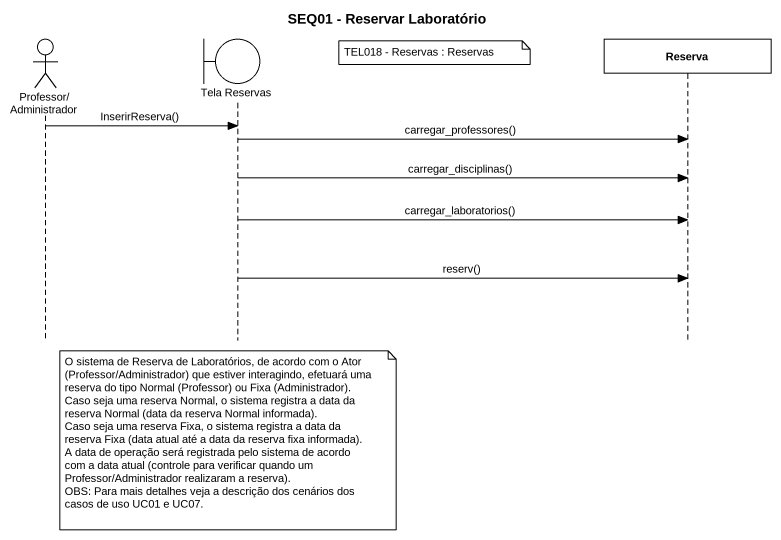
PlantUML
@startuml
title SEQ01 - Reservar Laboratório
hide footbox
actor "Professor/Administrador" as Professor_Administrador
boundary "Tela Reservas" as Tela_Reservas
participant Reserva

note right of Tela_Reservas : TEL018 - Reservas : Reservas
Professor_Administrador -> Tela_Reservas : InserirReserva()
Tela_Reservas -> Reserva : carregar_professores()
Tela_Reservas -> Reserva : carregar_disciplinas()
Tela_Reservas -> Reserva : carregar_laboratorios()
Tela_Reservas -> Reserva : reserv()
note over Tela_Reservas
  O sistema de Reserva de Laboratórios, de acordo com o Ator (Professor/Administrador) que estiver interagindo, efetuará uma reserva do tipo Normal (Professor) ou Fixa (Administrador).
  Caso seja uma reserva Normal, o sistema registra a data da reserva Normal (data da reserva Normal informada).
  Caso seja uma reserva Fixa, o sistema registra a data da reserva Fixa (data atual até a data da reserva fixa informada).
  A data de operação será registrada pelo sistema de acordo com a data atual (controle para verificar quando um Professor/Administrador realizaram a reserva).
  OBS: Para mais detalhes veja a descrição dos cenários dos casos de uso UC01 e UC07.
end note
@enduml
